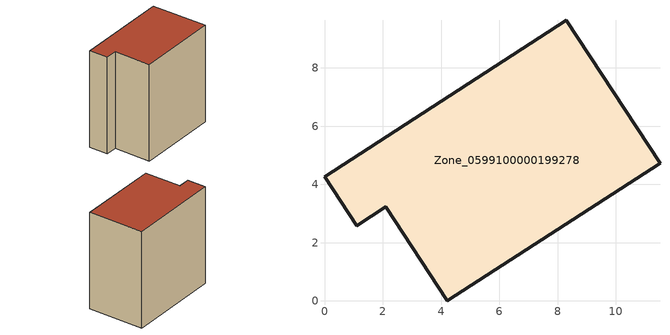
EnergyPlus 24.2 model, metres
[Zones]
Zone_0599100000199278
 floor ground (C_G): 2.1,3.24 1.1,2.58 0,4.26 8.3,9.64 11.51,4.72 4.21,0 z0
 wall outside (C_F): 8.3,9.64 0,4.26 1.1,2.58 2.1,3.24 4.21,0 11.51,4.72 8.3,9.64 z0:10.23
 roof outside (C_R): 4.21,0 11.51,4.72 8.3,9.64 0,4.26 1.1,2.58 2.1,3.24 z10.23
[BUILDING]
Pand.0599100000199278: North Axis=0; Terrain=City; Loads Convergence Tolerance Value=0.04; Temperature Convergence Tolerance Value=0.4; Solar Distribution=FullExterior; Maximum Number of Warmup Days=25; Minimum Number of Warmup Days=1
[Site:Location]
Rotterdam.The.Hague.AP_ZH_NLD Design_Conditions: Latitude=51.96; Longitude=4.45; Time Zone=1; Elevation=-4.5
[SITE:GROUNDTEMPERATURE:BUILDINGSURFACE]
18, 18, 18, 18, 18, 18, 18, 18, 18, 18, 18, 18
[MATERIAL] Thermal Absorptance=0.9; Solar Absorptance=0.7; Visible Absorptance=0.7
Name | Roughness | Thickness | Conductivity | Density | Specific Heat
G.TI.1946 | MediumSmooth | 0.15 | 1 | 540 | 1210
F.TI.1946 | Rough | 0.3 | 0.857143 | 1920 | 840
R.TI.1946 | MediumRough | 0.2 | 0.1 | 1500 | 1000
[CONSTRUCTION]
C_G: G.TI.1946
C_F: F.TI.1946
C_R: R.TI.1946
[ZONE]
Zone_0599100000199278: Type=1; Multiplier=1; Ceiling Height=Autocalculate; Volume=Autocalculate; Floor Area=autocalculate; Part of Total Floor Area=Yes
[ZONEINFILTRATION:DESIGNFLOWRATE]
Infil_Zone_0599100000199278: Zone or ZoneList or Space or SpaceList=Zone_0599100000199278; Schedule=AlwaysOn; Design Flow Rate Calculation Method=Flow/Area; Flow Rate per Floor Area=0.003; Constant Term Coefficient=1; Temperature Term Coefficient=0; Velocity Term Coefficient=0; Velocity Squared Term Coefficient=0
[HVACTEMPLATE:ZONE:IDEALLOADSAIRSYSTEM]
Zone_0599100000199278: Maximum Heating Supply Air Temperature=50; Minimum Cooling Supply Air Temperature=13; Maximum Heating Supply Air Humidity Ratio=0.0156; Minimum Cooling Supply Air Humidity Ratio=0.0077; Heating Limit=NoLimit; Cooling Limit=NoLimit; Dehumidification Control Type=ConstantSensibleHeatRatio; Cooling Sensible Heat Ratio=0.7; Dehumidification Setpoint=60; Humidification Control Type=None; Humidification Setpoint=30; Outdoor Air Method=None; Outdoor Air Flow Rate per Person=0.00944; Outdoor Air Flow Rate per Zone Floor Area=0; Outdoor Air Flow Rate per Zone=0; Demand Controlled Ventilation Type=None; Outdoor Air Economizer Type=NoEconomizer; Heat Recovery Type=None; Sensible Heat Recovery Effectiveness=0.7; Latent Heat Recovery Effectiveness=0.65
[ZONECONTROL:THERMOSTAT]
ThermostatControl_Zone_0599100000199278: Zone or ZoneList=Zone_0599100000199278; Control Type Schedule=DualSetpointControlType; Control 1=Thermostat_Zone_0599100000199278; Temperature Difference Between Cutout And Setpoint=0
[THERMOSTATSETPOINT:DUALSETPOINT]
Thermostat_Zone_0599100000199278: Heating Setpoint Temperature Schedule=HeatingSetpoint_Zone_0599100000199278; Cooling Setpoint Temperature Schedule=CoolingSetpoint_Zone_0599100000199278
[SCHEDULE:COMPACT]
HeatingSetpoint_Zone_0599100000199278: Through: 12/31, For: AllDays, Until: 24:00, 21
CoolingSetpoint_Zone_0599100000199278: Through: 12/31, For: AllDays, Until: 24:00, 24
DualSetpointControlType: Through: 12/31, For: AllDays, Until: 24:00, 4
AlwaysOn: Through: 12/31, For: AllDays, Until: 24:00, 1
